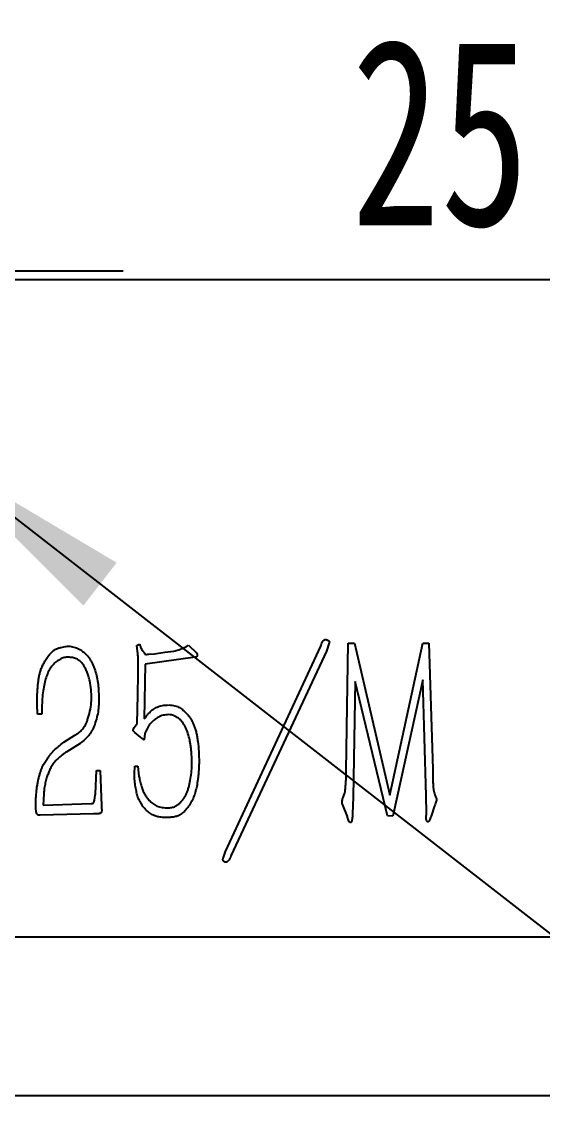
# Model space of a CAD drawing. Header units: millimetres. Extents: x 0 to 210, y 0 to 297.
# Drawn here: x 112.91 to 122.68, y 114.96 to 135.63 of the extents above; entities that cross this region are included whole.
import ezdxf

# ---------------------------------------------------------------- set-up
doc = ezdxf.new("R2010")
doc.units = ezdxf.units.MM
doc.layers.add('图纸格式', color=7, linetype='Continuous')
doc.layers.add('根据设置的颜色创建', color=7, linetype='Continuous', lineweight=25)
doc.styles.add('SLDTEXTSTYLE0', font='TXT', dxfattribs={"width": 0.7, "bigfont": 'bigfont'})
doc.styles.add('SLDTEXTSTYLE5', font='TXT', dxfattribs={"width": 0.7})
doc.dimstyles.new('SLDDIMSTYLE0', dxfattribs={"dimtxt": 3.5, "dimasz": 4.08, "dimexe": 0, "dimexo": 0.0625, "dimgap": 0.875, "dimtad": 2, "dimrnd": 1e-09, "dimzin": 12, "dimdsep": 46, "dimtxsty": 'SLDTEXTSTYLE5', "dimsah": 1, "dimcen": 0.09, "dimadec": 0, "dimazin": 3, "dimtfac": 1, "dimtofl": 0, "dimtmove": 0, "dimatfit": 3, "dimfxl": 0, "dimfrac": 2, "dimtolj": 1, "dimtzin": 12, "dimarcsym": 0})
doc.dimstyles.new('SLDDIMSTYLE2', dxfattribs={"dimtxt": 3.5, "dimasz": 4.08, "dimexe": 0, "dimexo": 0.0625, "dimgap": 0.875, "dimtad": 0, "dimtih": 1, "dimtoh": 1, "dimrnd": 1e-09, "dimzin": 4, "dimdsep": 46, "dimtxsty": 'SLDTEXTSTYLE5', "dimblk1": 'NONE', "dimsah": 1, "dimcen": 0, "dimadec": 0, "dimazin": 1, "dimtfac": 1, "dimtmove": 0, "dimatfit": 3, "dimldrblk": 'NONE', "dimfxl": 0, "dimfrac": 2, "dimtolj": 1, "dimtzin": 12, "dimarcsym": 0})
doc.dimstyles.new('SLDDIMSTYLE4', dxfattribs={"dimtxt": 0.18, "dimasz": 1.016, "dimexe": 0, "dimexo": 0.0625, "dimgap": 0, "dimtad": 0, "dimtih": 1, "dimtoh": 1, "dimdec": 0, "dimrnd": 1e-09, "dimzin": 0, "dimdsep": 46, "dimtxsty": 'Standard', "dimblk1": 'DOT', "dimblk2": 'DOT', "dimsah": 1, "dimcen": 0.09, "dimadec": 0, "dimazin": 0, "dimtfac": 1.016, "dimtdec": 0, "dimtofl": 0, "dimtmove": 0, "dimatfit": 3, "dimldrblk": 'DOT', "dimfxl": 0, "dimfrac": 2, "dimtolj": 1, "dimtzin": 0, "dimarcsym": 0})

# ---------------------------------------------------------------- blocks, each defined once
blk = doc.blocks.new('SW_SYMBOL_HOLE_SPOT')
at = {"layer": '根据设置的颜色创建', "color": 0}
for p, q in [((0, 875), (0, 75)), ((1600, 75), (1600, 875)), ((0, 75), (1600, 75))]:
    blk.add_line(p, q, dxfattribs=at)
blk = doc.blocks.new('SW_SYMBOL_HOLE_DEPTH')
at = {"layer": '根据设置的颜色创建', "color": 0}
for p, q in [((0, 875), (800, 875)), ((400, 875), (400, 75)), ((100, 555), (400, 75)), ((700, 555), (400, 75))]:
    blk.add_line(p, q, dxfattribs=at)
blk = doc.blocks.new('_D_2')
at = {"layer": '根据设置的颜色创建'}
for p, q in [((102.464, 134.338), (111.15, 127.59)), ((111.15, 127.59), (145.79, 100.677)), ((145.79, 100.677), (177.529, 100.677))]:
    blk.add_line(p, q, dxfattribs=at)
blk.add_solid([(111.15, 127.59), (114.061, 124.685), (114.684, 125.488)], dxfattribs=at)
at = {"layer": '根据设置的颜色创建', "xscale": 0.004511737089201878, "yscale": 0.004511737089201878, "zscale": 0.004511737089201878}
for name, p in [('SW_SYMBOL_HOLE_SPOT', (147.865, 96.498)), ('SW_SYMBOL_HOLE_DEPTH', (165.477, 96.498))]:
    blk.add_blockref(name, p, dxfattribs=at)
at = {"layer": '根据设置的颜色创建', "char_height": 3.5, "attachment_point": 1}
for s, insert, style in [('6.60 完全贯穿', (157.404, 105.004), 'SLDTEXTSTYLE0'), ('3X', (147.378, 105.004), 'SLDTEXTSTYLE5'), ('%%c', (151.976, 105.018), 'SLDTEXTSTYLE5'), ('%%c', (155.228, 100.504), 'SLDTEXTSTYLE5'), ('11', (160.655, 100.489), 'SLDTEXTSTYLE5'), ('23.8', (170.688, 100.489), 'SLDTEXTSTYLE5')]:
    blk.add_mtext(s, dxfattribs=dict(at, insert=insert, style=style))
blk = doc.blocks.new('_None')
blk = doc.blocks.new('_D_4')
at = {"layer": '根据设置的颜色创建'}
for p, q in [((131.807, 130.964), (131.807, 128.803)), ((106.807, 130.803), (131.807, 130.803))]:
    blk.add_line(p, q, dxfattribs=at)
for points in [[(106.807, 130.803), (110.887, 130.295), (110.887, 131.311)], [(131.807, 130.803), (127.727, 131.311), (127.727, 130.295)]]:
    blk.add_solid(points, dxfattribs=at)
at = {"layer": '根据设置的颜色创建', "insert": (119.086, 135.315), "char_height": 3.5, "attachment_point": 1, "style": 'SLDTEXTSTYLE5'}
blk.add_mtext('25', dxfattribs=at)
blk = doc.blocks.new('_Dot')
at = {"color": 0, "linetype": 'ByBlock', "lineweight": -2}
blk.add_line((-0.5, 0), (-1, 0), dxfattribs=at)
at = {"color": 0, "linetype": 'ByBlock', "const_width": 0.5}
blk.add_lwpolyline([(-0.25, 0, 1), (0.25, 0, 1)], format="xyb", close=True, dxfattribs=at)
blk = doc.blocks.new('SW_CENTERMARKSYMBOL_2')
at = {"layer": '图纸格式', "color": 0}
for p, q in [((0, 5), (0, 8)), ((0, 0), (0, 2.5)), ((-5, 0), (-8, 0)), ((0, 0), (-2.5, 0)), ((0, 0), (0, -2.5)), ((0, 0), (2.5, 0)), ((5, 0), (8, 0)), ((0, -5), (0, -8))]:
    blk.add_line(p, q, dxfattribs=at)

msp = doc.modelspace()

# ---------------------------------------------------------------- linework, layer by layer
at = {"color": 7, "linetype": 'Continuous', "lineweight": 25}
for p, q in [((115.061, 123.937), (115.112, 123.957)), ((115.081, 123.781), (115.061, 123.937)), ((115.59, 123.81), (115.756, 123.831)), ((115.851, 123.856), (115.927, 123.887)), ((115.987, 123.911), (116.033, 123.942)), ((116.033, 123.942), (116.179, 123.796)), ((116.724, 120.07), (118.511, 123.922)), ((118.617, 123.831), (116.834, 120)), ((118.667, 123.982), (118.617, 123.831)), ((118.99, 121.591), (119.025, 123.977)), ((119.025, 123.977), (119.146, 123.977)), ((119.146, 123.977), (119.805, 121.128)), ((119.805, 121.128), (120.425, 123.977)), ((120.425, 123.977), (120.54, 123.977)), ((120.54, 123.977), (120.61, 121.616)), ((115.197, 123.806), (115.227, 123.766)), ((116.153, 123.715), (115.217, 123.585)), ((115.288, 123.775), (115.393, 123.781)), ((115.393, 123.781), (115.59, 123.81)), ((115.217, 123.585), (115.202, 122.562)), ((115.081, 123.01), (115.086, 123.398)), ((119.156, 123.262), (119.116, 121.088)), ((119.765, 120.74), (119.156, 123.262)), ((120.425, 123.292), (119.861, 120.735)), ((120.485, 121.112), (120.425, 123.292)), ((115.071, 122.472), (115.081, 123.01)), ((113.282, 122.814), (113.278, 122.648)), ((113.278, 122.648), (113.202, 122.648)), ((115.015, 122.396), (115.071, 122.472)), ((115.253, 122.371), (115.217, 122.3)), ((113.695, 122.119), (113.902, 122.25)), ((115.132, 122.215), (115.026, 122.3)), ((115.217, 122.3), (115.207, 122.235)), ((113.997, 122.099), (113.75, 121.943)), ((114.284, 121.152), (114.305, 121.591)), ((114.305, 121.591), (114.375, 121.591)), ((114.375, 121.591), (114.4, 120.927)), ((115.021, 121.531), (115.026, 121.672)), ((115.026, 121.672), (115.081, 121.672)), ((120.61, 121.616), (120.615, 121.394)), ((113.318, 121.152), (113.307, 120.941)), ((113.307, 120.941), (114.208, 120.971)), ((119.01, 120.73), (118.919, 120.956)), ((119.116, 121.088), (119.105, 120.775)), ((120.495, 120.795), (120.485, 121.112)), ((120.646, 120.927), (120.59, 120.755)), ((114.249, 120.775), (113.247, 120.75)), ((119.861, 120.735), (119.765, 120.74)), ((116.688, 119.96), (116.724, 120.07)), ((137.282, 118.461), (76.332, 118.461)), ((137.282, 115.489), (76.332, 115.489))]:
    msp.add_line(p, q, dxfattribs=at)
for points, knots in [([(118.511, 123.922), (118.516, 123.936), (118.524, 123.962), (118.539, 123.996), (118.553, 124.021), (118.569, 124.038), (118.587, 124.045), (118.605, 124.048), (118.624, 124.044), (118.644, 124.035), (118.66, 124.024), (118.673, 124.012), (118.674, 123.995), (118.669, 123.987), (118.667, 123.982)], [0, 0, 0, 0, 0.166183, 0.299571, 0.401787, 0.4784, 0.543859, 0.606687, 0.678404, 0.758437, 0.836568, 0.892409, 0.944159, 1, 1, 1, 1]), ([(113.202, 123.116), (113.204, 123.145), (113.207, 123.199), (113.217, 123.278), (113.229, 123.352), (113.244, 123.421), (113.264, 123.488), (113.293, 123.556), (113.329, 123.626), (113.372, 123.697), (113.419, 123.764), (113.471, 123.818), (113.526, 123.86), (113.585, 123.884), (113.641, 123.9), (113.692, 123.912), (113.738, 123.92), (113.767, 123.921), (113.781, 123.922)], [0, 0, 0, 0, 0.077408, 0.149697, 0.216913, 0.279321, 0.341629, 0.408383, 0.479828, 0.557259, 0.633353, 0.701328, 0.762392, 0.819369, 0.872926, 0.920872, 0.962715, 1, 1, 1, 1]), ([(113.781, 123.922), (113.799, 123.92), (113.833, 123.918), (113.884, 123.906), (113.933, 123.889), (113.996, 123.859), (114.069, 123.811), (114.131, 123.749), (114.174, 123.692), (114.205, 123.643), (114.232, 123.589), (114.266, 123.51), (114.301, 123.406), (114.326, 123.274), (114.343, 123.136), (114.35, 122.996), (114.352, 122.857), (114.344, 122.767), (114.34, 122.723)], [0, 0, 0, 0, 0.035674, 0.07049, 0.105932, 0.141317, 0.212343, 0.282982, 0.319899, 0.35817, 0.399672, 0.443285, 0.533085, 0.624182, 0.717145, 0.814667, 0.910508, 1, 1, 1, 1]), ([(115.112, 123.957), (115.119, 123.938), (115.131, 123.907), (115.149, 123.865), (115.171, 123.833), (115.188, 123.815), (115.197, 123.806)], [0, 0, 0, 0, 0.3448204, 0.5797578, 0.7763067, 1, 1, 1, 1]), ([(115.756, 123.831), (115.771, 123.833), (115.804, 123.838), (115.835, 123.85), (115.851, 123.856)], [0, 0, 0, 0, 0.475816, 1, 1, 1, 1]), ([(115.927, 123.887), (115.934, 123.889), (115.948, 123.894), (115.965, 123.902), (115.978, 123.908), (115.985, 123.91), (115.987, 123.911)], [0, 0, 0, 0, 0.380005, 0.666709, 0.876877, 1, 1, 1, 1]), ([(113.791, 123.715), (113.776, 123.715), (113.746, 123.715), (113.702, 123.709), (113.659, 123.695), (113.602, 123.669), (113.536, 123.621), (113.467, 123.55), (113.411, 123.462), (113.367, 123.36), (113.334, 123.244), (113.307, 123.115), (113.29, 122.969), (113.285, 122.867), (113.282, 122.814)], [0, 0, 0, 0, 0.039111, 0.07801, 0.116969, 0.157802, 0.240617, 0.32728, 0.417666, 0.513093, 0.616412, 0.732859, 0.860265, 1, 1, 1, 1]), ([(114.179, 123.272), (114.171, 123.3), (114.157, 123.356), (114.13, 123.436), (114.095, 123.509), (114.057, 123.577), (114.01, 123.636), (113.947, 123.679), (113.873, 123.707), (113.819, 123.712), (113.791, 123.715)], [0, 0, 0, 0, 0.1376383, 0.2684405, 0.3945672, 0.5156648, 0.6323151, 0.7460847, 0.8670366, 1, 1, 1, 1]), ([(115.086, 123.398), (115.086, 123.412), (115.086, 123.444), (115.086, 123.493), (115.086, 123.549), (115.086, 123.608), (115.087, 123.665), (115.085, 123.714), (115.084, 123.751), (115.082, 123.772), (115.081, 123.781)], [0, 0, 0, 0, 0.113016, 0.24357, 0.389712, 0.551443, 0.707327, 0.835991, 0.93155, 1, 1, 1, 1]), ([(115.227, 123.766), (115.239, 123.767), (115.259, 123.769), (115.279, 123.774), (115.288, 123.775)], [0, 0, 0, 0, 0.577157, 1, 1, 1, 1]), ([(116.179, 123.796), (116.184, 123.788), (116.194, 123.775), (116.197, 123.754), (116.193, 123.738), (116.187, 123.724), (116.172, 123.715), (116.16, 123.715), (116.153, 123.715)], [0, 0, 0, 0, 0.242141, 0.423914, 0.567676, 0.686808, 0.812462, 1, 1, 1, 1]), ([(113.902, 122.25), (113.918, 122.261), (113.95, 122.282), (113.994, 122.316), (114.031, 122.351), (114.064, 122.388), (114.093, 122.432), (114.117, 122.486), (114.142, 122.55), (114.172, 122.65), (114.202, 122.781), (114.214, 122.943), (114.207, 123.107), (114.188, 123.216), (114.179, 123.272)], [0, 0, 0, 0, 0.052968, 0.101645, 0.147147, 0.189005, 0.233511, 0.286308, 0.346769, 0.416824, 0.562753, 0.7051, 0.849113, 1, 1, 1, 1]), ([(113.202, 122.648), (113.2, 122.672), (113.197, 122.718), (113.194, 122.784), (113.193, 122.842), (113.191, 122.914), (113.193, 123.005), (113.199, 123.078), (113.202, 123.116)], [0, 0, 0, 0, 0.15459, 0.294714, 0.420417, 0.531775, 0.754521, 1, 1, 1, 1]), ([(115.202, 122.562), (115.221, 122.585), (115.256, 122.628), (115.308, 122.689), (115.369, 122.741), (115.431, 122.775), (115.49, 122.799), (115.542, 122.811), (115.599, 122.818), (115.639, 122.819), (115.66, 122.819)], [0, 0, 0, 0, 0.16368, 0.301929, 0.438533, 0.596935, 0.6858, 0.782136, 0.886053, 1, 1, 1, 1]), ([(115.66, 122.819), (115.68, 122.818), (115.719, 122.815), (115.774, 122.806), (115.821, 122.792), (115.875, 122.764), (115.938, 122.716), (115.998, 122.658), (116.044, 122.601), (116.078, 122.552), (116.107, 122.495), (116.134, 122.435), (116.158, 122.369), (116.178, 122.296), (116.194, 122.217), (116.211, 122.101), (116.226, 121.944), (116.228, 121.814), (116.229, 121.747)], [0, 0, 0, 0, 0.046116, 0.087169, 0.123071, 0.155259, 0.221812, 0.298937, 0.341047, 0.385273, 0.431585, 0.48066, 0.532503, 0.588249, 0.648186, 0.712001, 0.849895, 1, 1, 1, 1]), ([(114.34, 122.723), (114.332, 122.678), (114.316, 122.588), (114.281, 122.478), (114.249, 122.396), (114.222, 122.34), (114.193, 122.291), (114.151, 122.233), (114.087, 122.166), (114.028, 122.122), (113.997, 122.099)], [0, 0, 0, 0, 0.186365, 0.37551, 0.466192, 0.549739, 0.62757, 0.698855, 0.841761, 1, 1, 1, 1]), ([(115.66, 122.638), (115.642, 122.638), (115.607, 122.636), (115.556, 122.627), (115.509, 122.612), (115.453, 122.584), (115.391, 122.543), (115.331, 122.487), (115.284, 122.431), (115.263, 122.39), (115.253, 122.371)], [0, 0, 0, 0, 0.105043, 0.204195, 0.300931, 0.394749, 0.571303, 0.732107, 0.874066, 1, 1, 1, 1]), ([(116.093, 121.827), (116.091, 121.86), (116.088, 121.921), (116.079, 122.008), (116.069, 122.087), (116.052, 122.179), (116.025, 122.284), (115.985, 122.382), (115.947, 122.453), (115.916, 122.499), (115.881, 122.539), (115.842, 122.573), (115.8, 122.6), (115.756, 122.621), (115.709, 122.634), (115.676, 122.637), (115.66, 122.638)], [0, 0, 0, 0, 0.09596, 0.183282, 0.262665, 0.332856, 0.462702, 0.586924, 0.646059, 0.701659, 0.754252, 0.805309, 0.854736, 0.902909, 0.95064, 1, 1, 1, 1]), ([(115.026, 122.3), (115.017, 122.309), (115.003, 122.321), (114.987, 122.346), (114.999, 122.371), (115.009, 122.387), (115.015, 122.396)], [0, 0, 0, 0, 0.3257791, 0.5057076, 0.6884222, 1, 1, 1, 1]), ([(115.207, 122.235), (115.206, 122.226), (115.205, 122.211), (115.202, 122.19), (115.2, 122.177), (115.198, 122.166), (115.187, 122.167), (115.176, 122.177), (115.156, 122.193), (115.141, 122.207), (115.132, 122.215)], [0, 0, 0, 0, 0.17717, 0.311034, 0.405372, 0.458194, 0.497429, 0.596735, 0.763773, 1, 1, 1, 1]), ([(113.181, 121.213), (113.185, 121.241), (113.192, 121.295), (113.207, 121.373), (113.222, 121.446), (113.239, 121.512), (113.258, 121.573), (113.278, 121.628), (113.299, 121.677), (113.331, 121.733), (113.371, 121.794), (113.417, 121.86), (113.461, 121.916), (113.518, 121.978), (113.596, 122.045), (113.662, 122.094), (113.695, 122.119)], [0, 0, 0, 0, 0.078821, 0.151836, 0.22038, 0.284536, 0.343081, 0.396836, 0.446624, 0.492374, 0.575325, 0.649671, 0.715034, 0.772694, 0.883274, 1, 1, 1, 1]), ([(113.75, 121.943), (113.719, 121.922), (113.659, 121.881), (113.58, 121.815), (113.513, 121.745), (113.462, 121.668), (113.423, 121.589), (113.388, 121.509), (113.362, 121.422), (113.343, 121.343), (113.33, 121.277), (113.324, 121.231), (113.319, 121.19), (113.318, 121.164), (113.318, 121.152)], [0, 0, 0, 0, 0.121131, 0.229688, 0.329478, 0.427714, 0.521978, 0.611457, 0.704437, 0.813602, 0.869238, 0.918881, 0.961933, 1, 1, 1, 1]), ([(115.625, 120.891), (115.648, 120.891), (115.696, 120.891), (115.756, 120.905), (115.803, 120.928), (115.84, 120.954), (115.878, 120.988), (115.915, 121.03), (115.951, 121.077), (115.983, 121.129), (116.008, 121.185), (116.035, 121.265), (116.06, 121.374), (116.083, 121.513), (116.095, 121.666), (116.094, 121.772), (116.093, 121.827)], [0, 0, 0, 0, 0.0606708, 0.1224191, 0.1563811, 0.1944363, 0.2378347, 0.286638, 0.3385774, 0.3901194, 0.4420823, 0.4953529, 0.6069356, 0.7277812, 0.8589842, 1, 1, 1, 1]), ([(116.229, 121.747), (116.228, 121.717), (116.225, 121.659), (116.221, 121.574), (116.214, 121.496), (116.204, 121.402), (116.187, 121.294), (116.158, 121.174), (116.119, 121.064), (116.065, 120.965), (116.005, 120.878), (115.941, 120.809), (115.875, 120.758), (115.804, 120.727), (115.727, 120.712), (115.673, 120.711), (115.645, 120.709)], [0, 0, 0, 0, 0.068107, 0.131746, 0.191014, 0.245915, 0.34614, 0.437664, 0.523959, 0.610501, 0.691635, 0.76205, 0.823577, 0.878966, 0.935767, 1, 1, 1, 1]), ([(115.081, 121.672), (115.083, 121.643), (115.088, 121.588), (115.098, 121.505), (115.114, 121.42), (115.135, 121.335), (115.161, 121.254), (115.189, 121.179), (115.23, 121.112), (115.279, 121.044), (115.342, 120.981), (115.404, 120.938), (115.462, 120.913), (115.511, 120.9), (115.566, 120.893), (115.605, 120.891), (115.625, 120.891)], [0, 0, 0, 0, 0.079875, 0.157952, 0.237495, 0.323736, 0.40657, 0.477959, 0.548613, 0.629165, 0.714304, 0.799058, 0.843528, 0.891018, 0.942898, 1, 1, 1, 1]), ([(118.919, 120.956), (118.916, 120.968), (118.912, 120.99), (118.912, 121.025), (118.922, 121.063), (118.936, 121.102), (118.951, 121.137), (118.961, 121.164), (118.967, 121.184), (118.969, 121.204), (118.972, 121.23), (118.974, 121.261), (118.976, 121.292), (118.979, 121.318), (118.98, 121.338), (118.981, 121.352), (118.982, 121.364), (118.983, 121.378), (118.984, 121.399), (118.986, 121.425), (118.986, 121.458), (118.988, 121.497), (118.988, 121.542), (118.989, 121.574), (118.99, 121.591)], [0, 0, 0, 0, 0.053999, 0.106056, 0.163009, 0.232872, 0.298805, 0.341986, 0.363592, 0.395159, 0.435901, 0.486907, 0.539067, 0.579694, 0.611006, 0.631952, 0.644726, 0.666731, 0.697979, 0.739678, 0.790579, 0.850764, 0.920165, 1, 1, 1, 1]), ([(115.645, 120.709), (115.611, 120.709), (115.548, 120.708), (115.457, 120.719), (115.374, 120.748), (115.296, 120.794), (115.223, 120.858), (115.16, 120.937), (115.11, 121.022), (115.073, 121.11), (115.051, 121.206), (115.032, 121.31), (115.019, 121.42), (115.02, 121.495), (115.021, 121.531)], [0, 0, 0, 0, 0.086526, 0.160481, 0.230792, 0.307485, 0.389415, 0.476511, 0.562297, 0.63935, 0.71885, 0.811265, 0.908421, 1, 1, 1, 1]), ([(120.615, 121.394), (120.616, 121.37), (120.616, 121.328), (120.62, 121.272), (120.627, 121.225), (120.637, 121.18), (120.65, 121.138), (120.664, 121.102), (120.677, 121.075), (120.685, 121.054), (120.681, 121.034), (120.675, 121.009), (120.662, 120.972), (120.652, 120.943), (120.646, 120.927)], [0, 0, 0, 0, 0.152794, 0.259545, 0.348589, 0.446668, 0.541851, 0.622946, 0.685777, 0.728818, 0.756764, 0.81066, 0.892151, 1, 1, 1, 1]), ([(113.247, 120.75), (113.235, 120.75), (113.211, 120.75), (113.186, 120.774), (113.176, 120.803), (113.171, 120.837), (113.167, 120.883), (113.166, 120.961), (113.169, 121.073), (113.177, 121.165), (113.181, 121.213)], [0, 0, 0, 0, 0.069547, 0.137082, 0.184508, 0.251595, 0.341431, 0.454491, 0.714396, 1, 1, 1, 1]), ([(114.208, 120.971), (114.22, 120.972), (114.24, 120.973), (114.26, 120.994), (114.264, 121.02), (114.272, 121.052), (114.278, 121.098), (114.282, 121.133), (114.284, 121.152)], [0, 0, 0, 0, 0.1543175, 0.2710429, 0.363562, 0.5145147, 0.7263842, 1, 1, 1, 1]), ([(114.4, 120.927), (114.401, 120.914), (114.402, 120.891), (114.403, 120.861), (114.403, 120.84), (114.403, 120.824), (114.397, 120.809), (114.392, 120.792), (114.373, 120.782), (114.345, 120.779), (114.302, 120.775), (114.268, 120.775), (114.249, 120.775)], [0, 0, 0, 0, 0.138502, 0.24224, 0.319353, 0.361981, 0.420056, 0.48785, 0.540295, 0.640426, 0.792575, 1, 1, 1, 1]), ([(119.07, 120.614), (119.067, 120.615), (119.059, 120.616), (119.046, 120.622), (119.035, 120.645), (119.026, 120.671), (119.018, 120.696), (119.014, 120.712), (119.011, 120.723), (119.01, 120.728), (119.01, 120.73)], [0, 0, 0, 0, 0.077289, 0.161783, 0.314561, 0.601424, 0.765335, 0.883232, 0.96183, 1, 1, 1, 1]), ([(119.105, 120.775), (119.105, 120.752), (119.105, 120.712), (119.098, 120.665), (119.091, 120.636), (119.085, 120.623), (119.079, 120.614), (119.073, 120.614), (119.07, 120.614)], [0, 0, 0, 0, 0.393113, 0.703318, 0.819572, 0.904618, 0.956609, 1, 1, 1, 1]), ([(120.5, 120.645), (120.497, 120.651), (120.489, 120.666), (120.489, 120.699), (120.489, 120.743), (120.493, 120.776), (120.495, 120.795)], [0, 0, 0, 0, 0.133343, 0.339315, 0.627396, 1, 1, 1, 1]), ([(120.59, 120.755), (120.584, 120.739), (120.573, 120.712), (120.558, 120.676), (120.548, 120.652), (120.538, 120.636), (120.527, 120.628), (120.515, 120.625), (120.505, 120.633), (120.502, 120.64), (120.5, 120.645)], [0, 0, 0, 0, 0.282143, 0.498602, 0.645717, 0.726541, 0.803972, 0.866965, 0.923583, 1, 1, 1, 1]), ([(116.834, 120), (116.829, 119.987), (116.818, 119.963), (116.801, 119.93), (116.783, 119.904), (116.765, 119.884), (116.748, 119.872), (116.729, 119.867), (116.711, 119.87), (116.695, 119.881), (116.681, 119.896), (116.677, 119.916), (116.678, 119.938), (116.685, 119.952), (116.688, 119.96)], [0, 0, 0, 0, 0.145762, 0.267935, 0.374257, 0.46108, 0.529875, 0.589426, 0.647914, 0.713245, 0.779007, 0.844049, 0.914378, 1, 1, 1, 1])]:
    msp.add_open_spline(points, degree=3, knots=knots, dxfattribs=at)

# ---------------------------------------------------------------- block references
at = {"layer": '图纸格式'}
msp.add_blockref('SW_CENTERMARKSYMBOL_2', (106.807, 130.964), dxfattribs=at)

# ---------------------------------------------------------------- dimensions: what is measured, and where the dimension line sits
at = {"layer": '根据设置的颜色创建'}
dim = msp.add_linear_dim(base=(131.807, 130.803), p1=(106.807, 122.964), p2=(131.807, 130.964), dimstyle='SLDDIMSTYLE0', dxfattribs=at)
dim.commit()
dim.dimension.update_dxf_attribs({"geometry": '_D_4', "text_midpoint": (120.622, 130.803), "dimtype": 160})
dim = msp.add_diameter_dim_2p(p1=(102.464, 134.338), p2=(111.15, 127.59), text='3X <> 完全贯穿\\P{\\fGDT;v}%%c 11 {\\fGDT;x} 23.8\\P', dimstyle='SLDDIMSTYLE2', dxfattribs=at)
dim.commit()
dim.dimension.update_dxf_attribs({"geometry": '_D_2', "text_midpoint": (162.453, 100.492), "dimtype": 163})

# ---------------------------------------------------------------- leaders
msp.add_leader([(95.649, 122.483), (122.652, 99.799)], dimstyle='SLDDIMSTYLE4', dxfattribs=at)

doc.saveas('drawing.dxf')
